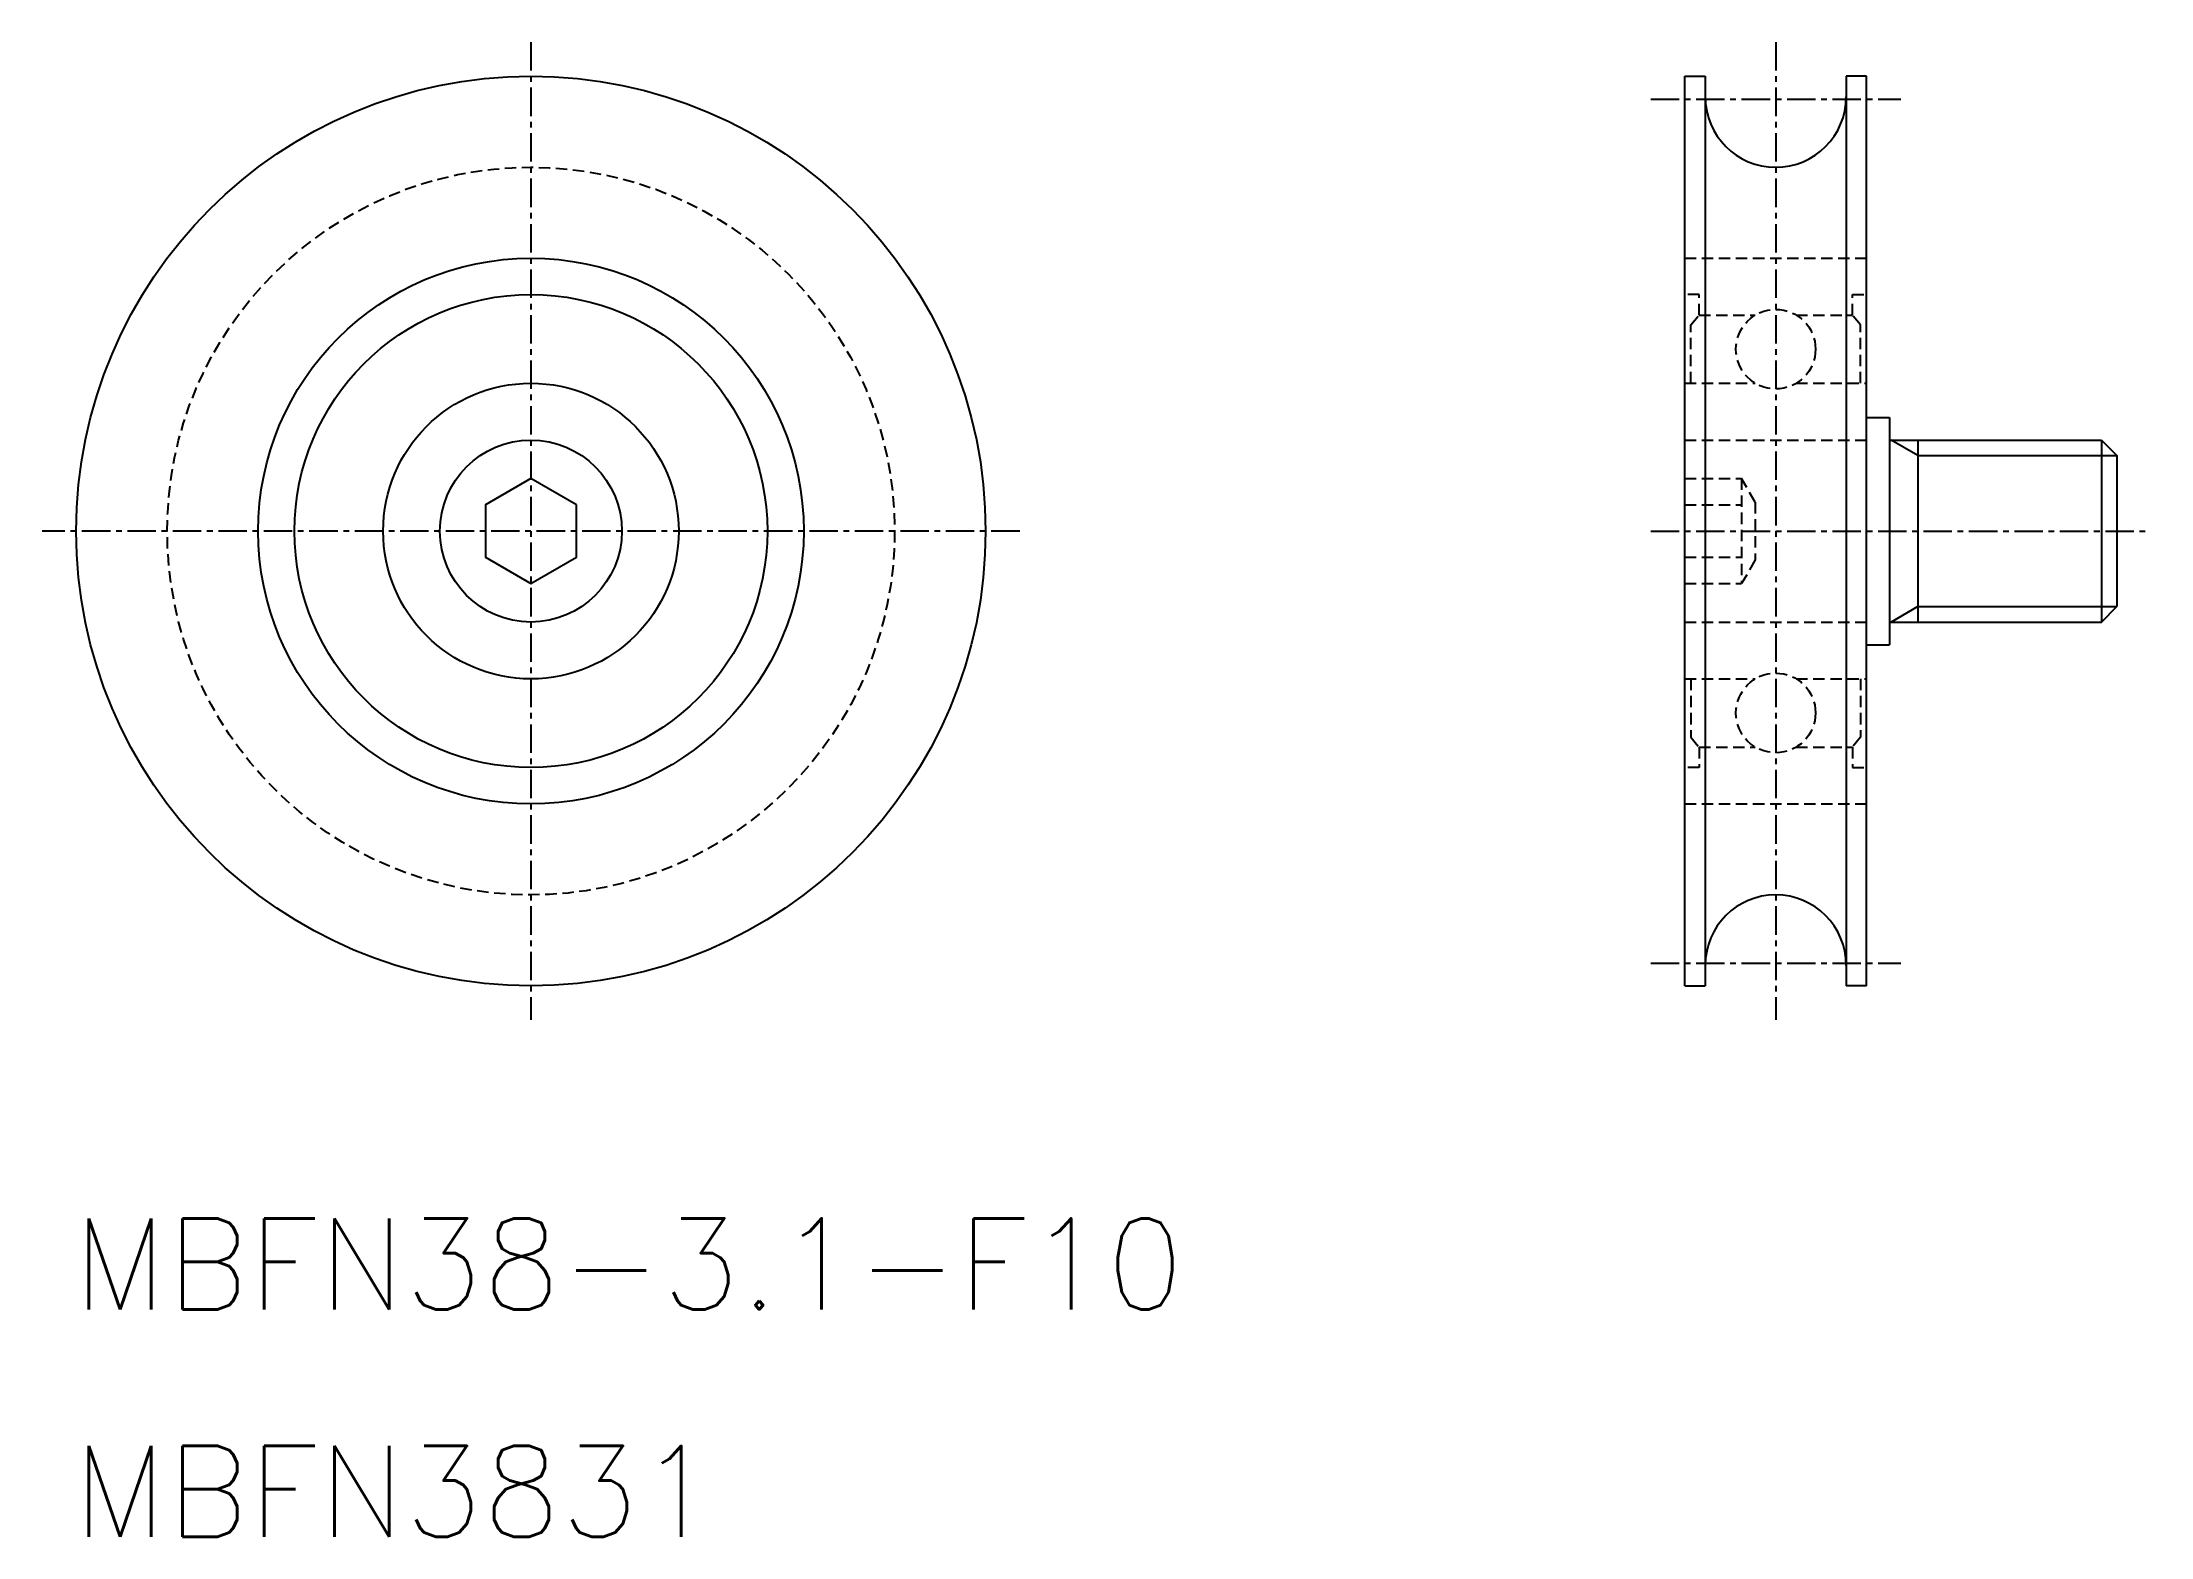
# Model space of a CAD drawing. Extents: x 8.6 to 101.4, y 10 to 75.7.
import ezdxf

# ---------------------------------------------------------------- set-up
doc = ezdxf.new("R2010")
doc.units = 0
doc.linetypes.add('CENTER', pattern=[2, 1.25, -0.25, 0.25, -0.25])
doc.linetypes.add('DASHED', pattern=[0.75, 0.5, -0.25])
doc.layers.get('0').update_dxf_attribs({"linetype": 'CONTINUOUS'})
doc.layers.add('CENTER', color=1, linetype='CENTER')
doc.styles.add('MISUMI', font='txt.shx')

msp = doc.modelspace()

# ---------------------------------------------------------------- linework, layer by layer
at = {"color": 7, "linetype": 'CONTINUOUS'}
for p, q in [((80.886, 34.231), (80.886, 74.231)), ((80.886, 74.231), (81.786, 74.231)), ((81.786, 74.231), (81.786, 34.231)), ((87.986, 74.231), (87.986, 34.231)), ((88.886, 74.231), (87.986, 74.231)), ((88.886, 34.231), (88.886, 74.231)), ((88.886, 59.231), (89.886, 59.231)), ((89.886, 59.231), (89.886, 49.231)), ((89.886, 58.231), (99.21, 58.231)), ((91.136, 58.231), (91.136, 50.231)), ((99.21, 58.231), (99.21, 50.231)), ((99.21, 58.231), (99.886, 57.555)), ((99.886, 57.555), (99.886, 50.908)), ((89.886, 50.231), (99.21, 50.231)), ((99.21, 50.231), (99.886, 50.908)), ((88.886, 49.231), (89.886, 49.231)), ((80.886, 34.231), (81.786, 34.231)), ((88.886, 34.231), (87.986, 34.231))]:
    msp.add_line(p, q, dxfattribs=at)
at = {"color": 3, "linetype": 'DASHED'}
for p, q in [((80.886, 66.231), (88.886, 66.231)), ((81.516, 64.631), (80.886, 64.631)), ((81.516, 63.731), (81.516, 64.631)), ((88.256, 63.731), (88.256, 64.631)), ((88.256, 64.631), (88.886, 64.631)), ((81.156, 63.302), (81.516, 63.731)), ((81.156, 60.731), (81.156, 63.302)), ((81.516, 63.731), (83.985, 63.731)), ((85.788, 63.731), (88.256, 63.731)), ((88.616, 63.302), (88.256, 63.731)), ((88.616, 60.731), (88.616, 63.302)), ((80.886, 60.731), (83.985, 60.731)), ((85.788, 60.731), (88.886, 60.731)), ((80.886, 58.231), (88.886, 58.231)), ((80.886, 56.541), (83.386, 56.541)), ((83.386, 56.541), (83.386, 51.922)), ((83.986, 55.501), (83.386, 56.541)), ((80.886, 55.386), (83.386, 55.386)), ((83.986, 55.501), (83.986, 52.961)), ((80.886, 53.076), (83.386, 53.076)), ((83.986, 52.961), (83.386, 51.922)), ((80.886, 51.922), (83.386, 51.922)), ((80.886, 50.231), (88.886, 50.231)), ((80.886, 47.731), (83.985, 47.731)), ((80.886, 47.731), (83.985, 47.731)), ((81.156, 47.731), (81.156, 45.16)), ((85.788, 47.731), (88.886, 47.731)), ((85.788, 47.731), (88.886, 47.731)), ((88.616, 47.731), (88.616, 45.16)), ((81.156, 45.16), (81.516, 44.731)), ((81.516, 44.731), (81.516, 43.831)), ((81.516, 44.731), (83.985, 44.731)), ((85.788, 44.731), (88.256, 44.731)), ((88.616, 45.16), (88.256, 44.731)), ((88.256, 44.731), (88.256, 43.831)), ((81.516, 43.831), (80.886, 43.831)), ((88.256, 43.831), (88.886, 43.831)), ((80.886, 42.231), (88.886, 42.231))]:
    msp.add_line(p, q, dxfattribs=at)
at = {"color": 3, "linetype": 'CONTINUOUS'}
for p, q in [((91.136, 57.555), (89.964, 58.231)), ((91.136, 57.555), (99.886, 57.555)), ((91.136, 50.908), (89.964, 50.231)), ((91.136, 50.908), (99.886, 50.908))]:
    msp.add_line(p, q, dxfattribs=at)
at = {"color": 7, "linetype": 'CONTINUOUS'}
msp.add_lwpolyline([(32.128, 55.386), (30.128, 56.541), (28.128, 55.386), (28.128, 53.076), (30.128, 51.922), (32.128, 53.076)], close=True, dxfattribs=at)
for radius in [20, 12, 10.4, 6.5, 4]:
    msp.add_circle((30.128, 54.231), radius, dxfattribs=at)
at = {"color": 3, "linetype": 'DASHED'}
for centre, radius in [((30.128, 54.231), 16), ((84.886, 62.231), 1.75), ((84.886, 46.231), 1.75)]:
    msp.add_circle(centre, radius, dxfattribs=at)
at = {"color": 7, "linetype": 'CONTINUOUS'}
for centre, start, end in [((84.886, 73.331), 180, 0), ((84.886, 35.131), 0, 180)]:
    msp.add_arc(centre, 3.1, start, end, dxfattribs=at)
at = {"layer": 'CENTER', "color": 1, "linetype": 'CENTER'}
for p, q in [((30.128, 75.731), (30.128, 32.731)), ((84.886, 75.731), (84.886, 32.731)), ((79.386, 73.231), (90.386, 73.231)), ((51.628, 54.231), (8.628, 54.231)), ((79.386, 54.231), (101.386, 54.231)), ((79.386, 35.231), (90.386, 35.231))]:
    msp.add_line(p, q, dxfattribs=at)

# ---------------------------------------------------------------- texts
at = {"color": 7, "linetype": 'CONTINUOUS', "style": 'MISUMI'}
for s, p in [('MBFN38-3.1-F10', (10, 20)), ('MBFN3831', (10, 10))]:
    msp.add_text(s, height=4, dxfattribs=at).set_placement(p)

doc.saveas('drawing.dxf')
